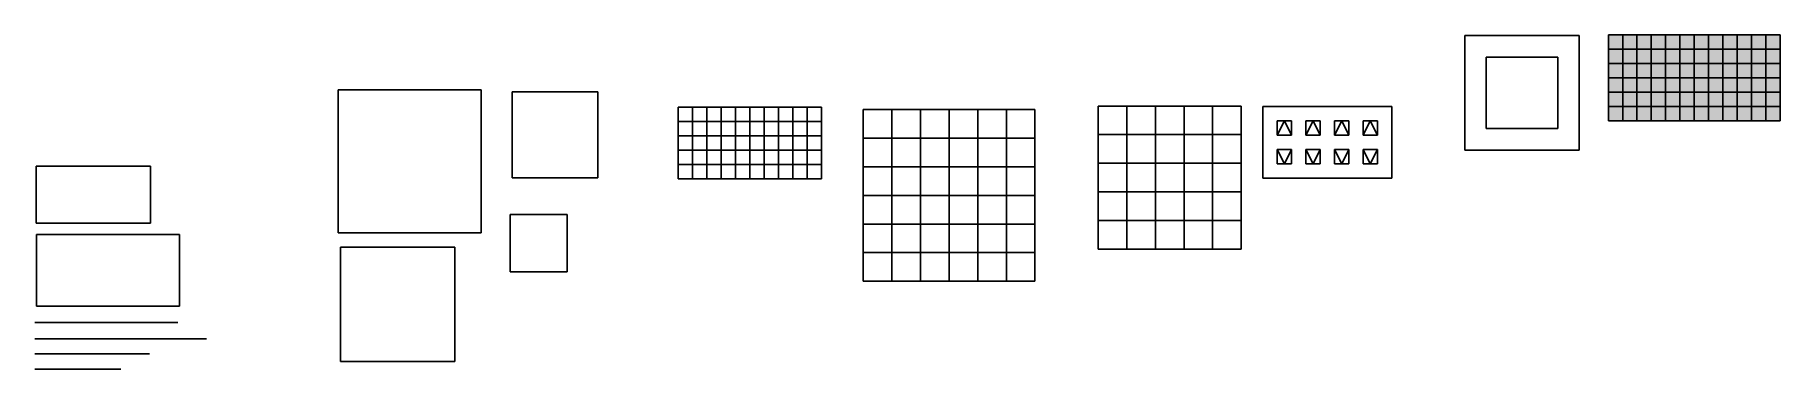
# Model space of a CAD drawing. Header units: millimetres. Extents: x 1 to 1220, y 17 to 250.
import ezdxf

# ---------------------------------------------------------------- set-up
doc = ezdxf.new("R2010")
doc.units = ezdxf.units.MM

msp = doc.modelspace()

# ---------------------------------------------------------------- hatches: boundary and pattern name
at = {"true_color": 0x000000}
h = msp.add_hatch(color=18, dxfattribs=at)
h.dxf.hatch_style = 1
h.paths.add_polyline_path([(1110.4, 250.1), (1100.4, 250.1), (1100.4, 240.1), (1110.4, 240.1)])
h.paths.add_polyline_path([(1120.4, 250.1), (1110.4, 250.1), (1110.4, 240.1), (1120.4, 240.1)])
h.paths.add_polyline_path([(1110.4, 240.1), (1100.4, 240.1), (1100.4, 230.1), (1110.4, 230.1)])
h.paths.add_polyline_path([(1120.4, 240.1), (1110.4, 240.1), (1110.4, 230.1), (1120.4, 230.1)])
h.paths.add_polyline_path([(1130.4, 250.1), (1120.4, 250.1), (1120.4, 240.1), (1130.4, 240.1)])
h.paths.add_polyline_path([(1130.4, 240.1), (1120.4, 240.1), (1120.4, 230.1), (1130.4, 230.1)])
h.paths.add_polyline_path([(1130.4, 230.1), (1120.4, 230.1), (1120.4, 220.1), (1130.4, 220.1)])
h.paths.add_polyline_path([(1120.4, 230.1), (1110.4, 230.1), (1110.4, 220.1), (1120.4, 220.1)])
h.paths.add_polyline_path([(1110.4, 230.1), (1100.4, 230.1), (1100.4, 220.1), (1110.4, 220.1)])
h.paths.add_polyline_path([(1110.4, 220.1), (1100.4, 220.1), (1100.4, 210.1), (1110.4, 210.1)])
h.paths.add_polyline_path([(1120.4, 220.1), (1110.4, 220.1), (1110.4, 210.1), (1120.4, 210.1)])
h.paths.add_polyline_path([(1130.4, 220.1), (1120.4, 220.1), (1120.4, 210.1), (1130.4, 210.1)])
h.paths.add_polyline_path([(1130.4, 210.1), (1120.4, 210.1), (1120.4, 200.1), (1130.4, 200.1)])
h.paths.add_polyline_path([(1120.4, 210.1), (1110.4, 210.1), (1110.4, 200.1), (1120.4, 200.1)])
h.paths.add_polyline_path([(1110.4, 210.1), (1100.4, 210.1), (1100.4, 200.1), (1110.4, 200.1)])
h.paths.add_polyline_path([(1110.4, 200.1), (1100.4, 200.1), (1100.4, 190.1), (1110.4, 190.1)])
h.paths.add_polyline_path([(1120.4, 200.1), (1110.4, 200.1), (1110.4, 190.1), (1120.4, 190.1)])
h.paths.add_polyline_path([(1130.4, 200.1), (1120.4, 200.1), (1120.4, 190.1), (1130.4, 190.1)])
h.paths.add_polyline_path([(1140.4, 200.1), (1130.4, 200.1), (1130.4, 190.1), (1140.4, 190.1)])
h.paths.add_polyline_path([(1140.4, 250.1), (1130.4, 250.1), (1130.4, 240.1), (1140.4, 240.1)])
h.paths.add_polyline_path([(1150.4, 250.1), (1140.4, 250.1), (1140.4, 240.1), (1150.4, 240.1)])
h.paths.add_polyline_path([(1150.4, 240.1), (1140.4, 240.1), (1140.4, 230.1), (1150.4, 230.1)])
h.paths.add_polyline_path([(1160.4, 250.1), (1150.4, 250.1), (1150.4, 240.1), (1160.4, 240.1)])
h.paths.add_polyline_path([(1160.4, 240.1), (1150.4, 240.1), (1150.4, 230.1), (1160.4, 230.1)])
h.paths.add_polyline_path([(1160.4, 230.1), (1150.4, 230.1), (1150.4, 220.1), (1160.4, 220.1)])
h.paths.add_polyline_path([(1150.4, 200.1), (1140.4, 200.1), (1140.4, 190.1), (1150.4, 190.1)])
h.paths.add_polyline_path([(1160.4, 210.1), (1150.4, 210.1), (1150.4, 200.1), (1160.4, 200.1)])
h.paths.add_polyline_path([(1160.4, 200.1), (1150.4, 200.1), (1150.4, 190.1), (1160.4, 190.1)])
h.paths.add_polyline_path([(1170.4, 210.1), (1160.4, 210.1), (1160.4, 200.1), (1170.4, 200.1)])
h.paths.add_polyline_path([(1170.4, 230.1), (1160.4, 230.1), (1160.4, 220.1), (1170.4, 220.1)])
h.paths.add_polyline_path([(1170.4, 240.1), (1160.4, 240.1), (1160.4, 230.1), (1170.4, 230.1)])
at = {"true_color": 0xcd2027}
h = msp.add_hatch(color=242, dxfattribs=at)
h.dxf.hatch_style = 1
h.paths.add_polyline_path([(1170.4, 250.1), (1160.4, 250.1), (1160.4, 240.1), (1170.4, 240.1)])
h.paths.add_polyline_path([(1180.4, 250.1), (1170.4, 250.1), (1170.4, 240.1), (1180.4, 240.1)])
h.paths.add_polyline_path([(1180.4, 230.1), (1170.4, 230.1), (1170.4, 220.1), (1180.4, 220.1)])
h.paths.add_polyline_path([(1180.4, 240.1), (1170.4, 240.1), (1170.4, 230.1), (1180.4, 230.1)])
h.paths.add_polyline_path([(1170.4, 220.1), (1160.4, 220.1), (1160.4, 210.1), (1170.4, 210.1)])
h.paths.add_polyline_path([(1160.4, 220.1), (1150.4, 220.1), (1150.4, 210.1), (1160.4, 210.1)])
h.paths.add_polyline_path([(1150.4, 220.1), (1140.4, 220.1), (1140.4, 210.1), (1150.4, 210.1)])
h.paths.add_polyline_path([(1150.4, 230.1), (1140.4, 230.1), (1140.4, 220.1), (1150.4, 220.1)])
h.paths.add_polyline_path([(1140.4, 230.1), (1130.4, 230.1), (1130.4, 220.1), (1140.4, 220.1)])
h.paths.add_polyline_path([(1140.4, 240.1), (1130.4, 240.1), (1130.4, 230.1), (1140.4, 230.1)])
h.paths.add_polyline_path([(1140.4, 220.1), (1130.4, 220.1), (1130.4, 210.1), (1140.4, 210.1)])
h.paths.add_polyline_path([(1140.4, 210.1), (1130.4, 210.1), (1130.4, 200.1), (1140.4, 200.1)])
h.paths.add_polyline_path([(1150.4, 210.1), (1140.4, 210.1), (1140.4, 200.1), (1150.4, 200.1)])
at = {"true_color": 0xf4ee51}
h = msp.add_hatch(color=41, dxfattribs=at)
h.dxf.hatch_style = 1
h.paths.add_polyline_path([(1170.4, 200.1), (1160.4, 200.1), (1160.4, 190.1), (1170.4, 190.1)])
h.paths.add_polyline_path([(1180.4, 200.1), (1170.4, 200.1), (1170.4, 190.1), (1180.4, 190.1)])
h.paths.add_polyline_path([(1180.4, 210.1), (1170.4, 210.1), (1170.4, 200.1), (1180.4, 200.1)])
h.paths.add_polyline_path([(1180.4, 220.1), (1170.4, 220.1), (1170.4, 210.1), (1180.4, 210.1)])
h.paths.add_polyline_path([(1190.4, 220.1), (1180.4, 220.1), (1180.4, 210.1), (1190.4, 210.1)])
h.paths.add_polyline_path([(1190.4, 230.1), (1180.4, 230.1), (1180.4, 220.1), (1190.4, 220.1)])
h.paths.add_polyline_path([(1190.4, 240.1), (1180.4, 240.1), (1180.4, 230.1), (1190.4, 230.1)])
h.paths.add_polyline_path([(1190.4, 250.1), (1180.4, 250.1), (1180.4, 240.1), (1190.4, 240.1)])
h.paths.add_polyline_path([(1200.4, 230.1), (1190.4, 230.1), (1190.4, 220.1), (1200.4, 220.1)])
h.paths.add_polyline_path([(1210.4, 230.1), (1200.4, 230.1), (1200.4, 220.1), (1210.4, 220.1)])
h.paths.add_polyline_path([(1220.4, 230.1), (1210.4, 230.1), (1210.4, 220.1), (1220.4, 220.1)])
h.paths.add_polyline_path([(1210.4, 240.1), (1200.4, 240.1), (1200.4, 230.1), (1210.4, 230.1)])
h.paths.add_polyline_path([(1220.4, 250.1), (1210.4, 250.1), (1210.4, 240.1), (1220.4, 240.1)])
h.paths.add_polyline_path([(1200.4, 250.1), (1190.4, 250.1), (1190.4, 240.1), (1200.4, 240.1)])
h.paths.add_polyline_path([(1210.4, 200.1), (1200.4, 200.1), (1200.4, 190.1), (1210.4, 190.1)])
at = {"true_color": 0x2776bb}
h = msp.add_hatch(color=152, dxfattribs=at)
h.dxf.hatch_style = 1
h.paths.add_polyline_path([(1200.4, 240.1), (1190.4, 240.1), (1190.4, 230.1), (1200.4, 230.1)])
h.paths.add_polyline_path([(1210.4, 250.1), (1200.4, 250.1), (1200.4, 240.1), (1210.4, 240.1)])
h.paths.add_polyline_path([(1220.4, 240.1), (1210.4, 240.1), (1210.4, 230.1), (1220.4, 230.1)])
h.paths.add_polyline_path([(1220.4, 220.1), (1210.4, 220.1), (1210.4, 210.1), (1220.4, 210.1)])
h.paths.add_polyline_path([(1210.4, 220.1), (1200.4, 220.1), (1200.4, 210.1), (1210.4, 210.1)])
h.paths.add_polyline_path([(1200.4, 220.1), (1190.4, 220.1), (1190.4, 210.1), (1200.4, 210.1)])
h.paths.add_polyline_path([(1200.4, 200.1), (1190.4, 200.1), (1190.4, 190.1), (1200.4, 190.1)])
h.paths.add_polyline_path([(1190.4, 210.1), (1180.4, 210.1), (1180.4, 200.1), (1190.4, 200.1)])
h.paths.add_polyline_path([(1200.4, 210.1), (1190.4, 210.1), (1190.4, 200.1), (1200.4, 200.1)])
h.paths.add_polyline_path([(1190.4, 200.1), (1180.4, 200.1), (1180.4, 190.1), (1190.4, 190.1)])
h.paths.add_polyline_path([(1220.4, 210.1), (1210.4, 210.1), (1210.4, 200.1), (1220.4, 200.1)])
h.paths.add_polyline_path([(1210.4, 210.1), (1200.4, 210.1), (1200.4, 200.1), (1210.4, 200.1)])
h.paths.add_polyline_path([(1220.4, 200.1), (1210.4, 200.1), (1210.4, 190.1), (1220.4, 190.1)])
at = {"true_color": 0x000000}
h = msp.add_hatch(color=18, dxfattribs=at)
h.dxf.hatch_style = 1
h.paths.add_polyline_path([(1150.4, 210.1), (1140.4, 210.1), (1140.4, 200.1), (1150.4, 200.1)])
h.paths.add_polyline_path([(1150.4, 230.1), (1140.4, 230.1), (1140.4, 220.1), (1150.4, 220.1)])

# ---------------------------------------------------------------- linework, layer by layer
for p, q in [((1000.1, 249.7), (1080.1, 249.7)), ((1000.1, 169.7), (1000.1, 249.7)), ((1080.1, 249.7), (1080.1, 169.7)), ((1100.4, 250.1), (1220.4, 250.1)), ((1100.4, 190.1), (1100.4, 250.1)), ((1110.4, 190.1), (1110.4, 250.1)), ((1120.4, 190.1), (1120.4, 250.1)), ((1130.4, 190.1), (1130.4, 250.1)), ((1140.4, 190.1), (1140.4, 250.1)), ((1150.4, 190.1), (1150.4, 250.1)), ((1150.4, 190.1), (1150.4, 250.1)), ((1160.4, 190.1), (1160.4, 250.1)), ((1170.4, 190.1), (1170.4, 250.1)), ((1180.4, 190.1), (1180.4, 250.1)), ((1190.4, 190.1), (1190.4, 250.1)), ((1200.4, 190.1), (1200.4, 250.1)), ((1210.4, 190.1), (1210.4, 250.1)), ((1220.4, 250.1), (1220.4, 190.1)), ((1015.1, 234.7), (1065.1, 234.7)), ((1015.1, 184.7), (1015.1, 234.7)), ((1065.1, 234.7), (1065.1, 184.7)), ((1100.4, 240.1), (1220.4, 240.1)), ((1100.4, 230.1), (1220.4, 230.1)), ((1100.4, 220.1), (1220.4, 220.1)), ((212.5, 211.9), (312.5, 211.9)), ((212.5, 111.9), (212.5, 211.9)), ((312.5, 211.9), (312.5, 111.9)), ((334.1, 210.3), (394.1, 210.3)), ((334.1, 150.3), (334.1, 210.3)), ((394.1, 210.3), (394.1, 150.3)), ((1100.4, 210.1), (1220.4, 210.1)), ((450.3, 199.7), (550.3, 199.7)), ((450.3, 149.7), (450.3, 199.7)), ((460.3, 149.7), (460.3, 199.7)), ((470.3, 149.7), (470.3, 199.7)), ((480.3, 149.7), (480.3, 199.7)), ((490.3, 149.7), (490.3, 199.7)), ((500.3, 149.7), (500.3, 199.7)), ((510.3, 149.7), (510.3, 199.7)), ((520.3, 149.7), (520.3, 199.7)), ((530.3, 149.7), (530.3, 199.7)), ((540.3, 149.7), (540.3, 199.7)), ((550.3, 199.7), (550.3, 149.7)), ((550.3, 149.7), (550.3, 199.7)), ((579.6, 198.1), (699.6, 198.1)), ((579.6, 78.1), (579.6, 198.1)), ((599.6, 78.1), (599.6, 198.1)), ((619.6, 78.1), (619.6, 198.1)), ((639.6, 78.1), (639.6, 198.1)), ((659.6, 78.1), (659.6, 198.1)), ((679.6, 78.1), (679.6, 198.1)), ((699.6, 198.1), (699.6, 78.1)), ((743.8, 200.5), (843.8, 200.5)), ((743.8, 100.5), (743.8, 200.5)), ((763.8, 100.5), (763.8, 200.5)), ((783.8, 100.5), (783.8, 200.5)), ((803.8, 100.5), (803.8, 200.5)), ((823.8, 100.5), (823.8, 200.5)), ((843.8, 200.5), (843.8, 100.5)), ((859, 200.2), (949, 200.2)), ((859, 150.2), (859, 200.2)), ((859, 150.2), (859, 200.2)), ((949, 200.2), (949, 150.2)), ((1100.4, 200.1), (1220.4, 200.1)), ((450.3, 189.7), (550.3, 189.7)), ((869, 190.2), (879, 190.2)), ((869, 180.2), (869, 190.2)), ((869, 180.2), (874, 190.2)), ((874, 190.2), (879, 180.2)), ((879, 180.2), (879, 190.2)), ((889, 190.2), (899, 190.2)), ((889, 180.2), (889, 190.2)), ((889, 180.2), (894, 190.2)), ((894, 190.2), (899, 180.2)), ((899, 180.2), (899, 190.2)), ((909, 180.2), (909, 190.2)), ((909, 190.2), (919, 190.2)), ((909, 180.2), (914, 190.2)), ((914, 190.2), (919, 180.2)), ((919, 180.2), (919, 190.2)), ((929, 180.2), (929, 190.2)), ((929, 190.2), (939, 190.2)), ((929, 180.2), (934, 190.2)), ((934, 190.2), (939, 180.2)), ((939, 180.2), (939, 190.2)), ((1065.1, 184.7), (1015.1, 184.7)), ((1220.4, 190.1), (1100.4, 190.1)), ((450.3, 179.7), (550.3, 179.7)), ((579.6, 178.1), (699.6, 178.1)), ((743.8, 180.5), (843.8, 180.5)), ((869, 180.2), (879, 180.2)), ((889, 180.2), (899, 180.2)), ((909, 180.2), (919, 180.2)), ((929, 180.2), (939, 180.2)), ((450.3, 169.7), (550.3, 169.7)), ((450.3, 159.7), (550.3, 159.7)), ((743.8, 160.5), (843.8, 160.5)), ((869, 170.2), (879, 170.2)), ((869, 160.2), (869, 170.2)), ((874, 160.2), (869, 170.2)), ((869, 160.2), (879, 160.2)), ((879, 170.2), (874, 160.2)), ((879, 160.2), (879, 170.2)), ((889, 160.2), (889, 170.2)), ((889, 170.2), (899, 170.2)), ((894, 160.2), (889, 170.2)), ((889, 160.2), (899, 160.2)), ((899, 170.2), (894, 160.2)), ((899, 160.2), (899, 170.2)), ((909, 160.2), (909, 170.2)), ((909, 170.2), (919, 170.2)), ((914, 160.2), (909, 170.2)), ((909, 160.2), (919, 160.2)), ((919, 170.2), (914, 160.2)), ((919, 160.2), (919, 170.2)), ((929, 160.2), (929, 170.2)), ((929, 170.2), (939, 170.2)), ((934, 160.2), (929, 170.2)), ((929, 160.2), (939, 160.2)), ((939, 170.2), (934, 160.2)), ((939, 160.2), (939, 170.2)), ((1080.1, 169.7), (1000.1, 169.7)), ((1.5, 158.6), (81.5, 158.6)), ((1.5, 118.6), (1.5, 158.6)), ((81.5, 158.6), (81.5, 118.6)), ((394.1, 150.3), (334.1, 150.3)), ((550.3, 149.7), (450.3, 149.7)), ((579.6, 158.1), (699.6, 158.1)), ((949, 150.2), (859, 150.2)), ((579.6, 138.1), (699.6, 138.1)), ((743.8, 140.5), (843.8, 140.5)), ((332.7, 124.8), (372.7, 124.8)), ((332.7, 84.8), (332.7, 124.8)), ((372.7, 124.8), (372.7, 84.8)), ((81.5, 118.6), (1.5, 118.6)), ((1.7, 110.8), (101.7, 110.8)), ((1.7, 60.8), (1.7, 110.8)), ((101.7, 110.8), (101.7, 60.8)), ((312.5, 111.9), (212.5, 111.9)), ((579.6, 118.1), (699.6, 118.1)), ((743.8, 120.5), (843.8, 120.5)), ((214.2, 102), (294.2, 102)), ((214.2, 22), (214.2, 102)), ((294.2, 102), (294.2, 22)), ((579.6, 98.1), (699.6, 98.1)), ((843.8, 100.5), (743.8, 100.5)), ((372.7, 84.8), (332.7, 84.8)), ((699.6, 78.1), (579.6, 78.1)), ((0.6, 49.3), (100.6, 49.3)), ((101.7, 60.8), (1.7, 60.8)), ((0.6, 37.9), (120.6, 37.9)), ((0.6, 27.4), (80.6, 27.4)), ((0.6, 16.8), (60.6, 16.8)), ((294.2, 22), (214.2, 22))]:
    msp.add_line(p, q)

doc.saveas('drawing.dxf')
